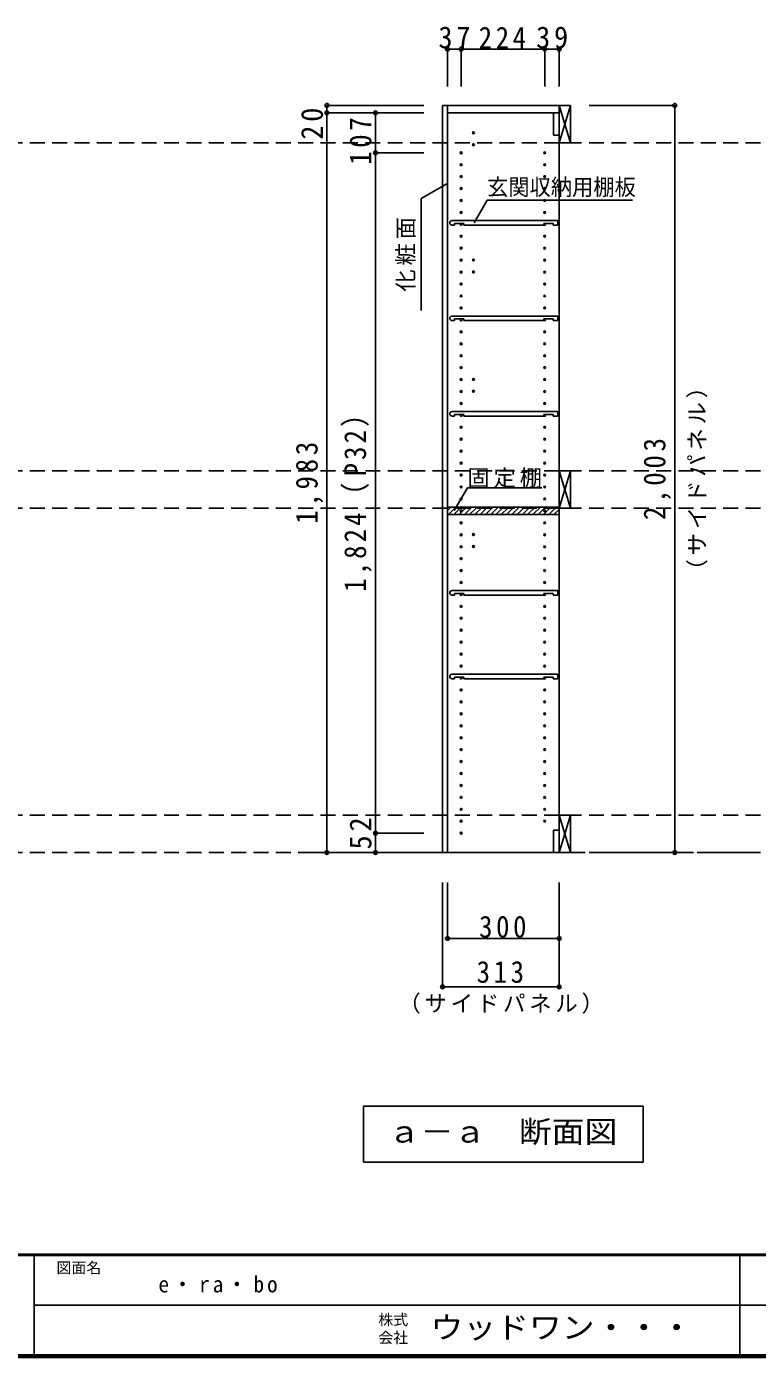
# Model space of a CAD drawing. Units: millimetres at full size, sheet at 1:20; some dimension numbers follow another scale. Extents: x -3922 to 3878, y -2932 to 2722.
# Drawn here: x -42 to 1918, y -2864 to 703 of the extents above; entities that cross this region are included whole.
import ezdxf
from ezdxf.enums import TextEntityAlignment as Align

# ---------------------------------------------------------------- set-up
doc = ezdxf.new("R2010")
doc.units = ezdxf.units.MM
doc.header["$LTSCALE"] = 20
doc.header["$PDMODE"] = 32
doc.header["$PDSIZE"] = 10
doc.linetypes.add('CHAIN1', pattern=[8, 5, -1, 1, -1])
doc.linetypes.add('DASHED2', pattern=[3, 2, -1])
for name, color, linetype in [('0-2_本体', 2, 'Continuous'), ('0-3_固定棚', 3, 'Continuous'), ('0-4_可動棚', 3, 'Continuous'), ('0-5', 4, 'Continuous'), ('0-7_桟木・巾木', 2, 'Continuous'), ('0-8_引き出し', 3, 'Continuous'), ('0-A_文字', 7, 'Continuous'), ('0-B_寸法', 7, 'Continuous'), ('0-C_ハッチ', 4, 'Continuous'), ('F-1_枠', 6, 'Continuous'), ('F-A_文字', 7, 'Continuous')]:
    doc.layers.add(name, color=color, linetype=linetype)
doc.styles.add('ＭＳ ゴシック', font='')
doc.styles.get('ＭＳ ゴシック').set_extended_font_data('MS Gothic')

# ---------------------------------------------------------------- blocks, each defined once
blk = doc.blocks.new('玄関収納用棚')
at = {"layer": '0-4_可動棚', "color": 2}
for p, q in [((132.93, 8.05), (-149.57, 8.05)), ((-142.57, -3.95), (-142.57, 0.35)), ((-117.57, 0.35), (-142.57, 0.35)), ((-117.57, -3.95), (-117.57, 0.35)), ((96.43, -3.95), (96.43, 0.35)), ((134.43, -2.45), (134.43, 6.55)), ((-149.57, -3.95), (-142.57, -3.95)), ((96.43, -3.95), (-117.57, -3.95)), ((132.93, -3.95), (121.43, -3.95))]:
    blk.add_line(p, q, dxfattribs=at)
blk.add_lwpolyline([(121.43, -3.95), (121.43, 0.35), (96.43, 0.35)], dxfattribs=at)
for centre, radius, start, end in [((-149.57, 2.05), 6, 90, 180), ((-149.57, 2.05), 6, 180, 270), ((132.93, 6.55), 1.5, 0, 90), ((132.93, -2.45), 1.5, 270, 0)]:
    blk.add_arc(centre, radius, start, end, dxfattribs=at)

msp = doc.modelspace()

# ---------------------------------------------------------------- linework, layer by layer
at = {"layer": '0-2_本体'}
for p, q in [((1073.47, 491.73), (1386.47, 491.73)), ((1086.47, 471.73), (1086.47, 491.73)), ((1386.47, 471.73), (1086.47, 471.73)), ((1386.47, 491.73), (1386.47, 471.73))]:
    msp.add_line(p, q, dxfattribs=at)
at = {"layer": '0-3_固定棚', "color": 2}
for p, q in [((1086.47, -585.27), (1086.47, -605.27)), ((1086.47, -585.27), (1386.47, -585.27)), ((1086.47, -605.27), (1386.47, -605.27)), ((1386.47, -585.27), (1386.47, -605.27))]:
    msp.add_line(p, q, dxfattribs=at)
at = {"layer": '0-5', "color": 2}
msp.add_line((1073.47, 491.73), (1073.47, -1511.27), dxfattribs=at)
at = {"layer": '0-5', "color": 3}
for p, q in [((1386.47, 471.73), (1086.47, 471.73)), ((1086.47, 471.73), (1086.47, -1511.27)), ((1386.47, -1511.27), (1386.47, 471.73)), ((1086.47, -1511.27), (1386.47, -1511.27))]:
    msp.add_line(p, q, dxfattribs=at)
at = {"layer": '0-5'}
for centre in [(1156.47, 418.23), (1123.47, 364.73), (1156.47, 386.23), (1347.47, 364.73), (1123.47, 332.73), (1347.47, 332.73), (1123.47, 300.73), (1347.47, 300.73), (1123.47, 268.73), (1347.47, 268.73), (1123.47, 236.73), (1347.47, 236.73), (1123.47, 204.73), (1347.47, 204.73), (1123.47, 172.73), (1123.47, 140.73), (1347.47, 172.73), (1347.47, 140.73), (1123.47, 108.73), (1347.47, 108.73), (1123.47, 76.73), (1156.47, 77.23), (1347.47, 76.73), (1123.47, 44.73), (1156.47, 45.23), (1347.47, 44.73), (1123.47, 12.73), (1347.47, 12.73), (1123.47, -19.27), (1347.47, -19.27), (1123.47, -51.27), (1347.47, -51.27), (1123.47, -83.27), (1347.47, -83.27), (1123.47, -115.27), (1347.47, -115.27), (1123.47, -147.27), (1123.47, -179.27), (1347.47, -147.27), (1347.47, -179.27), (1123.47, -211.27), (1347.47, -211.27), (1123.47, -243.27), (1156.47, -242.77), (1347.47, -243.27), (1123.47, -275.27), (1156.47, -274.77), (1347.47, -275.27), (1123.47, -307.27), (1347.47, -307.27), (1123.47, -339.27), (1347.47, -339.27), (1123.47, -371.27), (1347.47, -371.27), (1123.47, -403.27), (1347.47, -403.27), (1123.47, -435.27), (1347.47, -435.27), (1123.47, -467.27), (1123.47, -499.27), (1347.47, -467.27), (1347.47, -499.27), (1123.47, -531.27), (1347.47, -531.27), (1123.47, -563.27), (1347.47, -563.27), (1123.47, -595.27), (1347.47, -595.27), (1123.47, -627.27), (1347.47, -627.27), (1123.47, -659.27), (1156.47, -658.77), (1347.47, -659.27), (1123.47, -691.27), (1156.47, -690.77), (1347.47, -691.27), (1123.47, -723.27), (1347.47, -723.27), (1123.47, -755.27), (1123.47, -787.27), (1347.47, -755.27), (1347.47, -787.27), (1123.47, -819.27), (1347.47, -819.27), (1123.47, -851.27), (1347.47, -851.27), (1123.47, -883.27), (1347.47, -883.27), (1123.47, -915.27), (1347.47, -915.27), (1123.47, -947.27), (1347.47, -947.27), (1123.47, -979.27), (1347.47, -979.27), (1123.47, -1011.27), (1347.47, -1011.27), (1123.47, -1043.27), (1347.47, -1043.27), (1123.47, -1075.27), (1123.47, -1107.27), (1347.47, -1075.27), (1347.47, -1107.27), (1123.47, -1139.27), (1347.47, -1139.27), (1123.47, -1171.27), (1347.47, -1171.27), (1123.47, -1203.27), (1347.47, -1203.27), (1123.47, -1235.27), (1347.47, -1235.27), (1123.47, -1267.27), (1347.47, -1267.27), (1123.47, -1299.27), (1347.47, -1299.27), (1123.47, -1331.27), (1347.47, -1331.27), (1123.47, -1363.27), (1347.47, -1363.27), (1123.47, -1395.27), (1123.47, -1427.27), (1347.47, -1395.27), (1347.47, -1427.27), (1123.47, -1459.27)]:
    msp.add_circle(centre, 2.5, dxfattribs=at)
at = {"layer": '0-7_桟木・巾木'}
for p, q in [((1386.47, 471.73), (1371.47, 471.73)), ((1371.47, 411.73), (1371.47, 471.73)), ((1386.47, 471.73), (1386.47, 430.73)), ((1371.47, -1451.27), (1386.47, -1451.27)), ((1386.47, -1451.27), (1386.47, -1511.27))]:
    msp.add_line(p, q, dxfattribs=at)
for points in [[(1386.47, 411.73), (1374.97, 411.73), (1371.47, 411.73)], [(1386.47, -1511.27), (1371.47, -1511.27), (1371.47, -1451.27)]]:
    msp.add_lwpolyline(points, dxfattribs=at)
at = {"layer": '0-8_引き出し'}
for p, q in [((1386.47, 491.73), (1386.47, 391.73)), ((1416.47, 491.73), (1386.47, 491.73)), ((1416.47, 391.73), (1416.47, 491.73)), ((1386.47, 391.73), (1416.47, 391.73)), ((1386.47, -1411.27), (1386.47, -1511.27)), ((1416.47, -1411.27), (1386.47, -1411.27)), ((1416.47, -1511.27), (1416.47, -1411.27)), ((1386.47, -1511.27), (1416.47, -1511.27))]:
    msp.add_line(p, q, dxfattribs=at)
at = {"layer": '0-8_引き出し', "color": 7}
for p, q in [((1386.47, 391.73), (1416.47, 491.73)), ((1386.47, 491.73), (1416.47, 391.73)), ((1386.47, -488.27), (1416.47, -588.27)), ((1386.47, -588.27), (1416.47, -488.27)), ((1386.47, -1511.27), (1416.47, -1411.27)), ((1386.47, -1411.27), (1416.47, -1511.27))]:
    msp.add_line(p, q, dxfattribs=at)
at = {"layer": '0-8_引き出し'}
msp.add_lwpolyline([(1416.47, -588.27), (1416.47, -488.27), (1386.47, -488.27), (1386.47, -588.27)], close=True, dxfattribs=at)
at = {"layer": '0-A_文字'}
for p, q in [((1086.47, 282.66), (1016.47, 242.25)), ((1016.47, -57.75), (1016.47, 242.25)), ((1157.97, 176.93), (1192.98, 237.59)), ((1582.98, 237.59), (1192.98, 237.59)), ((1105.02, -594.33), (1140.04, -533.68)), ((1340.04, -533.68), (1140.04, -533.68)), ((1611.47, -2191.27), (1611.47, -2341.27)), ((861.47, -2341.27), (1611.47, -2341.27))]:
    msp.add_line(p, q, dxfattribs=at)
at = {"layer": '0-A_文字', "linetype": 'CHAIN1'}
msp.add_line((1896.47, -1511.27), (693.47, -1511.27), dxfattribs=at)
at = {"layer": '0-A_文字'}
msp.add_lwpolyline([(1611.47, -2191.27), (861.47, -2191.27), (861.47, -2341.27)], dxfattribs=at)
at = {"layer": '0-B_寸法', "color": 4}
for p, q in [((1086.47, 642.73), (1386.47, 642.73)), ((1086.47, 642.73), (1086.47, 542.73)), ((1123.47, 642.73), (1123.47, 542.73)), ((1347.47, 642.73), (1347.47, 542.73)), ((1386.47, 642.73), (1386.47, 542.73)), ((763.47, 491.73), (763.47, 471.73)), ((763.47, 491.73), (1023.47, 491.73)), ((763.47, 471.73), (1023.47, 471.73)), ((763.47, 471.73), (763.47, -1511.27)), ((893.47, 471.73), (1023.47, 471.73)), ((893.47, 471.73), (893.47, 364.73)), ((1696.47, 491.73), (1466.47, 491.73)), ((1696.47, -1511.27), (1696.47, 491.73)), ((893.47, 364.73), (1023.47, 364.73)), ((893.47, 364.73), (893.47, -1459.27)), ((893.47, -1459.27), (1023.47, -1459.27)), ((893.47, -1459.27), (893.47, -1511.27)), ((763.47, -1511.27), (1023.47, -1511.27)), ((893.47, -1511.27), (1023.47, -1511.27)), ((1696.47, -1511.27), (1466.47, -1511.27)), ((1073.47, -1871.27), (1073.47, -1591.27)), ((1086.47, -1741.27), (1086.47, -1591.27)), ((1386.47, -1741.27), (1386.47, -1591.27)), ((1086.47, -1741.27), (1386.47, -1741.27)), ((1386.47, -1871.27), (1386.47, -1741.27)), ((1073.47, -1871.27), (1386.47, -1871.27))]:
    msp.add_line(p, q, dxfattribs=at)
at = {"layer": '0-B_寸法', "color": 4, "linetype": 'DASHED2'}
for p, q in [((2706.47, 391.73), (-2756.53, 391.73)), ((2706.47, -488.27), (-2756.53, -488.27)), ((2706.47, -588.27), (-2756.53, -588.27)), ((2706.47, -1411.27), (-2756.53, -1411.27)), ((2706.47, -1511.27), (-2756.53, -1511.27))]:
    msp.add_line(p, q, dxfattribs=at)
at = {"layer": '0-B_寸法'}
for p in [(1086.47, 642.73), (1123.47, 642.73), (1347.47, 642.73), (1386.47, 642.73), (763.47, 491.73), (763.47, 471.73), (893.47, 471.73), (1696.47, 491.73), (893.47, 364.73), (893.47, -1459.27), (763.47, -1511.27), (893.47, -1511.27), (1696.47, -1511.27), (1086.47, -1741.27), (1386.47, -1741.27), (1073.47, -1871.27), (1386.47, -1871.27)]:
    msp.add_point(p, dxfattribs=at)
at = {"layer": '0-C_ハッチ'}
for p, q in [((1086.47, -594.22), (1095.42, -585.27)), ((1089.56, -605.27), (1109.56, -585.27)), ((1103.7, -605.27), (1123.7, -585.27)), ((1117.84, -605.27), (1137.84, -585.27)), ((1131.99, -605.27), (1151.99, -585.27)), ((1146.13, -605.27), (1166.13, -585.27)), ((1160.27, -605.27), (1180.27, -585.27)), ((1174.41, -605.27), (1194.41, -585.27)), ((1188.55, -605.27), (1208.55, -585.27)), ((1202.7, -605.27), (1222.7, -585.27)), ((1216.84, -605.27), (1236.84, -585.27)), ((1230.98, -605.27), (1250.98, -585.27)), ((1245.12, -605.27), (1265.12, -585.27)), ((1259.26, -605.27), (1279.26, -585.27)), ((1273.41, -605.27), (1293.41, -585.27)), ((1287.55, -605.27), (1307.55, -585.27)), ((1301.69, -605.27), (1321.69, -585.27)), ((1315.83, -605.27), (1335.83, -585.27)), ((1329.97, -605.27), (1349.97, -585.27)), ((1344.12, -605.27), (1364.12, -585.27)), ((1358.26, -605.27), (1378.26, -585.27)), ((1372.4, -605.27), (1386.47, -591.2))]:
    msp.add_line(p, q, dxfattribs=at)
at = {"layer": 'F-1_枠'}
for p, q in [((3877.97, -2587.71), (-3922.03, -2587.71)), ((3877.97, -2591.04), (-3922.03, -2591.04)), ((-22.03, -2591.04), (-22.03, -2857.71)), ((1871.3, -2591.04), (1871.3, -2857.71)), ((-22.03, -2724.37), (3871.3, -2724.38)), ((3877.97, -2857.71), (-3922.03, -2857.71)), ((3877.97, -2861.04), (-3922.03, -2861.04)), ((3877.97, -2864.37), (-3922.03, -2864.37))]:
    msp.add_line(p, q, dxfattribs=at)

# ---------------------------------------------------------------- block references
at = {"layer": '0-4_可動棚'}
for p in [(1248.54, 174.88), (1248.54, -81.12), (1248.54, -337.12), (1248.54, -817.12), (1248.54, -1041.12)]:
    msp.add_blockref('玄関収納用棚', p, dxfattribs=at)

# ---------------------------------------------------------------- texts
at = {"layer": '0-A_文字', "style": 'ＭＳ ゴシック'}
for s, height, width, p in [('玄関収納用棚板', 43.99, 0.95, (1192.98, 237.59)), ('ａ－ａ\u3000断面図', 58.65, 1.1, (926.47, -2306.27))]:
    msp.add_text(s, height=height, dxfattribs=dict(at, width=width)).set_placement(p, align=Align.BOTTOM_LEFT)
at = {"layer": '0-A_文字', "insert": (1001.47, -7.75), "char_height": 43.99, "attachment_point": 7, "rotation": 90, "style": 'ＭＳ ゴシック'}
msp.add_mtext('\\T1.17;化粧面', dxfattribs=at)
at = {"layer": '0-A_文字', "insert": (1140.04, -533.68), "char_height": 43.99, "attachment_point": 7, "style": 'ＭＳ ゴシック'}
msp.add_mtext('\\T1.17;固定棚', dxfattribs=at)
at = {"layer": '0-B_寸法', "attachment_point": 7, "style": 'ＭＳ ゴシック'}
for s, insert, char_height in [('\\T1.27;\\W0.95;37', (1062.47, 643.94), 58.65), ('\\T1.27;\\W0.9;224', (1170.47, 643.94), 58.65), ('\\T1.27;\\W0.95;39', (1324.47, 643.94), 58.65), ('\\T1.27;\\W0.9;300', (1171.47, -1740.06), 58.65), ('\\T1.27;\\W0.9;313', (1164.97, -1861.27), 58.65), ('\\T1.17;（サイドパネル）', (954.97, -1943.16), 43.99)]:
    msp.add_mtext(s, dxfattribs=dict(at, insert=insert, char_height=char_height))
at = {"layer": '0-B_寸法', "attachment_point": 7, "rotation": 90, "style": 'ＭＳ ゴシック'}
for s, insert, char_height in [('\\T1.27;\\W0.95;20', (753.47, 399.6), 58.65), ('\\T1.27;\\W0.9;107', (883.47, 332.42), 58.65), ('\\T1.17;（サイドパネル）', (1784, -784.77), 43.99), ('\\T1.23;\\W0.9;1,824（P32）', (883.47, -812.27), 58.65), ('\\T1.28;\\W0.9;1,983', (753.47, -629.77), 58.65), ('\\T1.28;\\W0.9;2,003', (1686.47, -619.77), 58.65), ('\\T1.27;\\W0.95;52', (883.47, -1503), 58.65)]:
    msp.add_mtext(s, dxfattribs=dict(at, insert=insert, char_height=char_height))
at = {"layer": 'F-A_文字', "style": 'ＭＳ ゴシック'}
for s, p in [('図面名', (37.97, -2647.71)), ('株式', (901.3, -2787.04)), ('会社', (901.3, -2835.04))]:
    msp.add_text(s, height=29.33, dxfattribs=at).set_placement(p, align=Align.BOTTOM_LEFT)
at = {"layer": 'F-A_文字', "style": 'ＭＳ ゴシック', "width": 1.1}
msp.add_text('ウッドワン・・・', height=58.65, dxfattribs=at).set_placement((1041.3, -2831.04), align=Align.BOTTOM_LEFT)
at = {"layer": 'F-A_文字', "insert": (311.3, -2691.04), "char_height": 43.99, "attachment_point": 7, "style": 'ＭＳ ゴシック'}
msp.add_mtext('\\T1.28;\\W0.95;e・ra・bo', dxfattribs=at)

doc.saveas('drawing.dxf')
